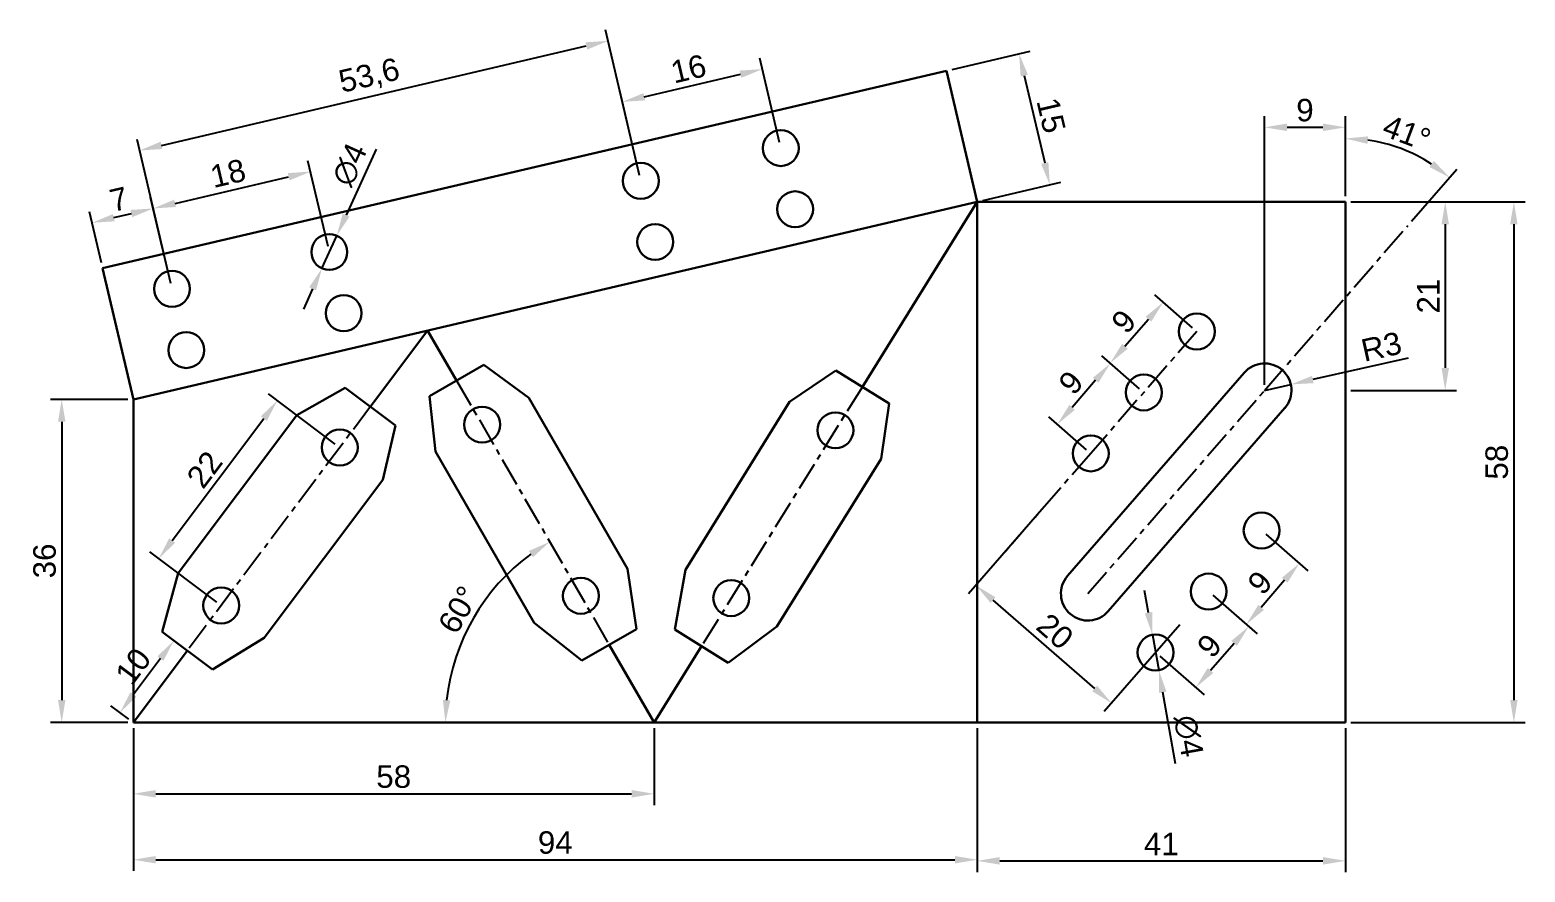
# Model space of a CAD drawing. Header units: millimetres. Extents: x 4 to 856, y 8 to 2347.
# Drawn here: x 175 to 341.6, y 1288.9 to 1382.7 of the extents above; entities that cross this region are included whole.
import ezdxf

# ---------------------------------------------------------------- set-up
doc = ezdxf.new("R2010")
doc.units = ezdxf.units.MM
doc.header["$LTSCALE"] = 0.5
doc.header["$PDSIZE"] = -10
doc.linetypes.add('CENTER', pattern=[50.8, 31.75, -6.35, 6.35, -6.35])
doc.layers.add('中心线', color=1, linetype='CENTER')
doc.layers.add('尺寸线', color=5, linetype='Continuous')
doc.layers.add('可见的轮廓线', color=3, linetype='Continuous', lineweight=30)
doc.styles.get("Standard").update_dxf_attribs({"font": 'arial.ttf'})
doc.dimstyles.new('ISO-25', dxfattribs={"dimtxt": 2.5, "dimasz": 2.5, "dimexe": 1.25, "dimexo": 0.625, "dimtad": 1, "dimdec": 1, "dimtxsty": 'Standard', "dimcen": 2.5, "dimadec": 0, "dimazin": 0, "dimtfac": 1, "dimtdec": 1, "dimtmove": 0, "dimatfit": 3, "dimfxl": 1, "dimarcsym": 0})

# ---------------------------------------------------------------- blocks, each defined once
blk = doc.blocks.new('*D98')
at = {"layer": 'Defpoints', "color": 0, "ltscale": 0.2, "transparency": 16777216}
for p in [(329.66, 1368.6), (321.54, 1363.53), (328.51, 1360.91), (312.54, 1342.53), (321.54, 1305.53)]:
    blk.add_point(p, dxfattribs=at)
at = {"layer": '尺寸线', "color": 0, "lineweight": -2, "ltscale": 0.2, "transparency": 16777216}
for p, q in [((321.54, 1364.16), (321.54, 1371.83)), ((328.92, 1361.38), (333.97, 1367.18))]:
    blk.add_line(p, q, dxfattribs=at)
blk.add_arc((321.54, 1352.89), 17.69, 57.1028, 81.8972, dxfattribs=at)
at = {"layer": '尺寸线', "color": 0, "ltscale": 0.2, "transparency": 16777216}
for points in [[(324, 1369.99), (324.06, 1370.82), (321.54, 1370.58)], [(331.4, 1368.08), (330.9, 1367.41), (333.15, 1366.24)]]:
    blk.add_solid(points, dxfattribs=at)
at = {"layer": '尺寸线', "color": 0, "ltscale": 0.2, "transparency": 16777216, "insert": (328.39, 1371.22), "char_height": 2.5, "attachment_point": 5, "rotation": 339.5}
blk.add_mtext('41°', dxfattribs=at)
blk = doc.blocks.new('*D99')
at = {"layer": 'Defpoints', "color": 0, "ltscale": 0.2, "transparency": 16777216}
for p in [(222.54, 1343.64), (226.74, 1320.47), (239.54, 1314.19), (186.54, 1305.53), (280.54, 1305.53)]:
    blk.add_point(p, dxfattribs=at)
at = {"layer": '尺寸线', "color": 0, "lineweight": -2, "ltscale": 0.2, "transparency": 16777216}
blk.add_arc((244.54, 1305.53), 23.24, 126.1674, 173.8326, dxfattribs=at)
at = {"layer": '尺寸线', "color": 0, "ltscale": 0.2, "transparency": 16777216}
for points in [[(230.6, 1324.64), (231.05, 1323.94), (232.92, 1325.66)], [(221.85, 1308.01), (221.02, 1308.05), (221.3, 1305.53)]]:
    blk.add_solid(points, dxfattribs=at)
at = {"layer": '尺寸线', "color": 0, "ltscale": 0.2, "transparency": 16777216, "insert": (222.77, 1318.1), "char_height": 2.5, "attachment_point": 5, "rotation": 60}
blk.add_mtext('60°', dxfattribs=at)
blk = doc.blocks.new('*D101')
at = {"layer": 'Defpoints', "color": 0, "ltscale": 0.2, "transparency": 16777216}
for p in [(202.58, 1341.39), (209.53, 1336.17), (196.33, 1318.57)]:
    blk.add_point(p, dxfattribs=at)
at = {"layer": '尺寸线', "color": 0, "lineweight": -2, "ltscale": 0.2, "transparency": 16777216}
for p, q in [((209.03, 1336.54), (201.58, 1342.14)), ((190.87, 1325.8), (201.08, 1339.39)), ((195.83, 1318.95), (188.37, 1324.55))]:
    blk.add_line(p, q, dxfattribs=at)
at = {"layer": '尺寸线', "color": 0, "ltscale": 0.2, "transparency": 16777216}
for points in [[(200.74, 1339.64), (201.41, 1339.14), (202.58, 1341.39)], [(190.54, 1326.05), (191.2, 1325.55), (189.37, 1323.8)]]:
    blk.add_solid(points, dxfattribs=at)
at = {"layer": '尺寸线', "color": 0, "ltscale": 0.2, "transparency": 16777216, "insert": (194.47, 1333.72), "char_height": 2.5, "attachment_point": 5, "rotation": 53.1046}
blk.add_mtext('22', dxfattribs=at)
blk = doc.blocks.new('*D102')
at = {"layer": 'Defpoints', "color": 0, "ltscale": 0.2, "transparency": 16777216}
for p in [(186.54, 1305.53), (244.54, 1305.53), (244.54, 1297.59)]:
    blk.add_point(p, dxfattribs=at)
at = {"layer": '尺寸线', "color": 0, "lineweight": -2, "ltscale": 0.2, "transparency": 16777216}
for p, q in [((186.54, 1304.91), (186.54, 1296.34)), ((244.54, 1304.91), (244.54, 1296.34)), ((189.04, 1297.59), (242.04, 1297.59))]:
    blk.add_line(p, q, dxfattribs=at)
at = {"layer": '尺寸线', "color": 0, "ltscale": 0.2, "transparency": 16777216}
for points in [[(189.04, 1298.01), (189.04, 1297.17), (186.54, 1297.59)], [(242.04, 1298.01), (242.04, 1297.17), (244.54, 1297.59)]]:
    blk.add_solid(points, dxfattribs=at)
at = {"layer": '尺寸线', "color": 0, "ltscale": 0.2, "transparency": 16777216, "insert": (215.54, 1299.49), "char_height": 2.5, "attachment_point": 5}
blk.add_mtext('58', dxfattribs=at)
blk = doc.blocks.new('*D103')
at = {"layer": 'Defpoints', "color": 0, "ltscale": 0.2, "transparency": 16777216}
for p in [(186.54, 1305.53), (280.54, 1305.53), (280.54, 1290.25)]:
    blk.add_point(p, dxfattribs=at)
at = {"layer": '尺寸线', "color": 0, "lineweight": -2, "ltscale": 0.2, "transparency": 16777216}
for p, q in [((186.54, 1304.91), (186.54, 1289)), ((280.54, 1304.91), (280.54, 1289)), ((189.04, 1290.25), (278.04, 1290.25))]:
    blk.add_line(p, q, dxfattribs=at)
at = {"layer": '尺寸线', "color": 0, "ltscale": 0.2, "transparency": 16777216}
for points in [[(189.04, 1290.66), (189.04, 1289.83), (186.54, 1290.25)], [(278.04, 1290.66), (278.04, 1289.83), (280.54, 1290.25)]]:
    blk.add_solid(points, dxfattribs=at)
at = {"layer": '尺寸线', "color": 0, "ltscale": 0.2, "transparency": 16777216, "insert": (233.54, 1292.15), "char_height": 2.5, "attachment_point": 5}
blk.add_mtext('94', dxfattribs=at)
blk = doc.blocks.new('*D104')
at = {"layer": 'Defpoints', "color": 0, "ltscale": 0.2, "transparency": 16777216}
for p in [(280.54, 1305.53), (321.54, 1305.53), (321.54, 1290.12)]:
    blk.add_point(p, dxfattribs=at)
at = {"layer": '尺寸线', "color": 0, "lineweight": -2, "ltscale": 0.2, "transparency": 16777216}
for p, q in [((280.54, 1304.91), (280.54, 1288.87)), ((321.54, 1304.91), (321.54, 1288.87)), ((283.04, 1290.12), (319.04, 1290.12))]:
    blk.add_line(p, q, dxfattribs=at)
at = {"layer": '尺寸线', "color": 0, "ltscale": 0.2, "transparency": 16777216}
for points in [[(283.04, 1290.54), (283.04, 1289.7), (280.54, 1290.12)], [(319.04, 1290.54), (319.04, 1289.7), (321.54, 1290.12)]]:
    blk.add_solid(points, dxfattribs=at)
at = {"layer": '尺寸线', "color": 0, "ltscale": 0.2, "transparency": 16777216, "insert": (301.04, 1292), "char_height": 2.5, "attachment_point": 5}
blk.add_mtext('41', dxfattribs=at)
blk = doc.blocks.new('*D105')
at = {"layer": 'Defpoints', "color": 0, "ltscale": 0.2, "transparency": 16777216}
for p in [(288.41, 1330.02), (303.5, 1316.9), (295.5, 1307.69)]:
    blk.add_point(p, dxfattribs=at)
at = {"layer": '尺寸线', "color": 0, "lineweight": -2, "ltscale": 0.2, "transparency": 16777216}
for p, q in [((288, 1329.55), (279.58, 1319.87)), ((282.29, 1319.17), (293.61, 1309.33)), ((303.09, 1316.43), (294.68, 1306.75))]:
    blk.add_line(p, q, dxfattribs=at)
at = {"layer": '尺寸线', "color": 0, "ltscale": 0.2, "transparency": 16777216}
for points in [[(282.56, 1319.48), (282.02, 1318.86), (280.4, 1320.81)], [(293.88, 1309.64), (293.34, 1309.01), (295.5, 1307.69)]]:
    blk.add_solid(points, dxfattribs=at)
at = {"layer": '尺寸线', "color": 0, "ltscale": 0.2, "transparency": 16777216, "insert": (289.2, 1315.68), "char_height": 2.5, "attachment_point": 5, "rotation": 319}
blk.add_mtext('20', dxfattribs=at)
blk = doc.blocks.new('*D106')
at = {"layer": 'Defpoints', "color": 0, "ltscale": 0.2, "transparency": 16777216}
for p in [(299.09, 1342.3), (289.46, 1338.75), (293.18, 1335.51)]:
    blk.add_point(p, dxfattribs=at)
at = {"layer": '尺寸线', "color": 0, "lineweight": -2, "ltscale": 0.2, "transparency": 16777216}
for p, q in [((298.61, 1342.71), (294.42, 1346.36)), ((293.72, 1343.65), (291.1, 1340.63)), ((292.71, 1335.92), (288.52, 1339.57))]:
    blk.add_line(p, q, dxfattribs=at)
at = {"layer": '尺寸线', "color": 0, "ltscale": 0.2, "transparency": 16777216}
for points in [[(293.41, 1343.92), (294.04, 1343.38), (295.36, 1345.54)], [(290.79, 1340.91), (291.41, 1340.36), (289.46, 1338.75)]]:
    blk.add_solid(points, dxfattribs=at)
at = {"layer": '尺寸线', "color": 0, "ltscale": 0.2, "transparency": 16777216, "insert": (290.98, 1343.39), "char_height": 2.5, "attachment_point": 5, "rotation": 49}
blk.add_mtext('9', dxfattribs=at)
blk = doc.blocks.new('*D107')
at = {"layer": 'Defpoints', "color": 0, "ltscale": 0.2, "transparency": 16777216}
for p in [(301.25, 1352.35), (304.99, 1349.09), (299.09, 1342.3)]:
    blk.add_point(p, dxfattribs=at)
at = {"layer": '尺寸线', "color": 0, "lineweight": -2, "ltscale": 0.2, "transparency": 16777216}
for p, q in [((304.52, 1349.5), (300.31, 1353.17)), ((296.98, 1347.44), (299.61, 1350.46)), ((298.61, 1342.71), (294.4, 1346.38))]:
    blk.add_line(p, q, dxfattribs=at)
at = {"layer": '尺寸线', "color": 0, "ltscale": 0.2, "transparency": 16777216}
for points in [[(299.29, 1350.73), (299.92, 1350.19), (301.25, 1352.35)], [(296.67, 1347.72), (297.3, 1347.17), (295.34, 1345.56)]]:
    blk.add_solid(points, dxfattribs=at)
at = {"layer": '尺寸线', "color": 0, "ltscale": 0.2, "transparency": 16777216, "insert": (296.86, 1350.2), "char_height": 2.5, "attachment_point": 5, "rotation": 49}
blk.add_mtext('9', dxfattribs=at)
blk = doc.blocks.new('*D108')
at = {"layer": 'Defpoints', "color": 0, "ltscale": 0.2, "transparency": 16777216}
for p in [(312.21, 1326.92), (306.31, 1320.12), (310.51, 1316.47)]:
    blk.add_point(p, dxfattribs=at)
at = {"layer": '尺寸线', "color": 0, "lineweight": -2, "ltscale": 0.2, "transparency": 16777216}
for p, q in [((312.68, 1326.51), (317.36, 1322.44)), ((314.77, 1321.38), (312.15, 1318.36)), ((306.78, 1319.71), (311.45, 1315.65))]:
    blk.add_line(p, q, dxfattribs=at)
at = {"layer": '尺寸线', "color": 0, "ltscale": 0.2, "transparency": 16777216}
for points in [[(314.46, 1321.65), (315.09, 1321.1), (316.42, 1323.26)], [(311.84, 1318.63), (312.47, 1318.08), (310.51, 1316.47)]]:
    blk.add_solid(points, dxfattribs=at)
at = {"layer": '尺寸线', "color": 0, "ltscale": 0.2, "transparency": 16777216, "insert": (312.03, 1321.11), "char_height": 2.5, "attachment_point": 5, "rotation": 49}
blk.add_mtext('9', dxfattribs=at)
blk = doc.blocks.new('*D109')
at = {"layer": 'Defpoints', "color": 0, "ltscale": 0.2, "transparency": 16777216}
for p in [(306.31, 1320.12), (300.4, 1313.33), (304.88, 1309.44)]:
    blk.add_point(p, dxfattribs=at)
at = {"layer": '尺寸线', "color": 0, "lineweight": -2, "ltscale": 0.2, "transparency": 16777216}
for p, q in [((306.78, 1319.71), (311.73, 1315.41)), ((309.14, 1314.35), (306.52, 1311.33)), ((300.88, 1312.92), (305.82, 1308.62))]:
    blk.add_line(p, q, dxfattribs=at)
at = {"layer": '尺寸线', "color": 0, "ltscale": 0.2, "transparency": 16777216}
for points in [[(308.83, 1314.62), (309.46, 1314.07), (310.78, 1316.23)], [(306.2, 1311.6), (306.83, 1311.05), (304.88, 1309.44)]]:
    blk.add_solid(points, dxfattribs=at)
at = {"layer": '尺寸线', "color": 0, "ltscale": 0.2, "transparency": 16777216, "insert": (306.4, 1314.08), "char_height": 2.5, "attachment_point": 5, "rotation": 49}
blk.add_mtext('9', dxfattribs=at)
blk = doc.blocks.new('*D110')
at = {"layer": 'Defpoints', "color": 0, "ltscale": 0.2, "transparency": 16777216}
for p in [(277.12, 1378.14), (288.62, 1365.43), (280.54, 1363.53)]:
    blk.add_point(p, dxfattribs=at)
at = {"layer": '尺寸线', "color": 0, "lineweight": -2, "ltscale": 0.2, "transparency": 16777216}
for p, q in [((277.73, 1378.28), (286.42, 1380.32)), ((285.77, 1377.6), (288.05, 1367.86)), ((281.15, 1363.68), (289.84, 1365.71))]:
    blk.add_line(p, q, dxfattribs=at)
at = {"layer": '尺寸线', "color": 0, "ltscale": 0.2, "transparency": 16777216}
for points in [[(286.18, 1377.69), (285.37, 1377.5), (285.2, 1380.03)], [(288.46, 1367.95), (287.65, 1367.76), (288.62, 1365.43)]]:
    blk.add_solid(points, dxfattribs=at)
at = {"layer": '尺寸线', "color": 0, "ltscale": 0.2, "transparency": 16777216, "insert": (288.76, 1373.16), "char_height": 2.5, "attachment_point": 5, "rotation": 283.1726}
blk.add_mtext('15', dxfattribs=at)
blk = doc.blocks.new('*D111')
at = {"layer": 'Defpoints', "color": 0, "ltscale": 0.2, "transparency": 16777216}
for p in [(256.6, 1378.31), (258.65, 1369.52), (243.07, 1365.87)]:
    blk.add_point(p, dxfattribs=at)
at = {"layer": '尺寸线', "color": 0, "lineweight": -2, "ltscale": 0.2, "transparency": 16777216}
for p, q in [((258.51, 1370.13), (256.31, 1379.53)), ((243.45, 1375.24), (254.16, 1377.74)), ((242.93, 1366.48), (240.73, 1375.88))]:
    blk.add_line(p, q, dxfattribs=at)
at = {"layer": '尺寸线', "color": 0, "ltscale": 0.2, "transparency": 16777216}
for points in [[(254.07, 1378.15), (254.26, 1377.34), (256.6, 1378.31)], [(243.36, 1375.64), (243.55, 1374.83), (241.02, 1374.67)]]:
    blk.add_solid(points, dxfattribs=at)
at = {"layer": '尺寸线', "color": 0, "ltscale": 0.2, "transparency": 16777216, "insert": (248.37, 1378.34), "char_height": 2.5, "attachment_point": 5, "rotation": 13.1726}
blk.add_mtext('16', dxfattribs=at)
blk = doc.blocks.new('*D112')
at = {"layer": 'Defpoints', "color": 0, "ltscale": 0.2, "transparency": 16777216}
for p in [(206.28, 1366.9), (208.37, 1357.94), (190.85, 1353.84)]:
    blk.add_point(p, dxfattribs=at)
at = {"layer": '尺寸线', "color": 0, "lineweight": -2, "ltscale": 0.2, "transparency": 16777216}
for p, q in [((208.23, 1358.55), (205.99, 1368.11)), ((191.19, 1363.36), (203.84, 1366.33)), ((190.7, 1354.45), (188.47, 1364.01))]:
    blk.add_line(p, q, dxfattribs=at)
at = {"layer": '尺寸线', "color": 0, "ltscale": 0.2, "transparency": 16777216}
for points in [[(203.75, 1366.73), (203.94, 1365.92), (206.28, 1366.9)], [(191.09, 1363.77), (191.28, 1362.96), (188.75, 1362.79)]]:
    blk.add_solid(points, dxfattribs=at)
at = {"layer": '尺寸线', "color": 0, "ltscale": 0.2, "transparency": 16777216, "insert": (197.08, 1366.7), "char_height": 2.5, "attachment_point": 5, "rotation": 13.1726}
blk.add_mtext('18', dxfattribs=at)
blk = doc.blocks.new('*D113')
at = {"layer": 'Defpoints', "color": 0, "ltscale": 0.2, "transparency": 16777216}
for p in [(188.75, 1362.79), (189.94, 1357.73), (183.12, 1356.14)]:
    blk.add_point(p, dxfattribs=at)
at = {"layer": '尺寸线', "color": 0, "lineweight": -2, "ltscale": 0.2, "transparency": 16777216}
for p, q in [((189.79, 1358.34), (188.47, 1364.01)), ((182.98, 1356.75), (181.65, 1362.42)), ((184.37, 1361.77), (186.32, 1362.22))]:
    blk.add_line(p, q, dxfattribs=at)
at = {"layer": '尺寸线', "color": 0, "ltscale": 0.2, "transparency": 16777216}
for points in [[(186.22, 1362.63), (186.41, 1361.82), (188.75, 1362.79)], [(184.27, 1362.17), (184.46, 1361.36), (181.94, 1361.2)]]:
    blk.add_solid(points, dxfattribs=at)
at = {"layer": '尺寸线', "color": 0, "ltscale": 0.2, "transparency": 16777216, "insert": (184.92, 1363.82), "char_height": 2.5, "attachment_point": 5, "rotation": 13.1726}
blk.add_mtext('7', dxfattribs=at)
blk = doc.blocks.new('*D114')
at = {"layer": 'Defpoints', "color": 0, "ltscale": 0.2, "transparency": 16777216}
for p in [(209.2, 1359.76), (207.55, 1356.12)]:
    blk.add_point(p, dxfattribs=at)
at = {"layer": '尺寸线', "color": 0, "lineweight": -2, "ltscale": 0.2, "transparency": 16777216}
for p, q in [((213.59, 1369.41), (210.24, 1362.04)), ((207.55, 1356.12), (209.2, 1359.76)), ((206.51, 1353.84), (205.48, 1351.57))]:
    blk.add_line(p, q, dxfattribs=at)
at = {"layer": '尺寸线', "color": 0, "ltscale": 0.2, "transparency": 16777216}
for points in [[(209.86, 1362.21), (210.61, 1361.87), (209.2, 1359.76)], [(206.13, 1354.02), (206.89, 1353.67), (207.55, 1356.12)]]:
    blk.add_solid(points, dxfattribs=at)
at = {"layer": '尺寸线', "color": 0, "ltscale": 0.2, "transparency": 16777216, "insert": (210.63, 1367.68), "char_height": 2.5, "attachment_point": 5, "rotation": 65.5634}
blk.add_mtext('∅4', dxfattribs=at)
blk = doc.blocks.new('*D115')
at = {"layer": 'Defpoints', "color": 0, "ltscale": 0.2, "transparency": 16777216}
for p in [(300.05, 1315.3), (300.76, 1311.36)]:
    blk.add_point(p, dxfattribs=at)
at = {"layer": '尺寸线', "color": 0, "lineweight": -2, "ltscale": 0.2, "transparency": 16777216}
for p, q in [((299.61, 1317.76), (299.17, 1320.22)), ((300.05, 1315.3), (300.76, 1311.36)), ((302.63, 1300.93), (301.2, 1308.9))]:
    blk.add_line(p, q, dxfattribs=at)
at = {"layer": '尺寸线', "color": 0, "ltscale": 0.2, "transparency": 16777216}
for points in [[(300.02, 1317.83), (299.2, 1317.69), (300.05, 1315.3)], [(301.61, 1308.98), (300.79, 1308.83), (300.76, 1311.36)]]:
    blk.add_solid(points, dxfattribs=at)
at = {"layer": '尺寸线', "color": 0, "ltscale": 0.2, "transparency": 16777216, "insert": (304.07, 1304.03), "char_height": 2.5, "attachment_point": 5, "rotation": 280.1593}
blk.add_mtext('∅4', dxfattribs=at)
blk = doc.blocks.new('*D116')
at = {"layer": 'Defpoints', "color": 0, "ltscale": 0.2, "transparency": 16777216}
for p in [(312.54, 1342.53), (315.47, 1343.19)]:
    blk.add_point(p, dxfattribs=at)
at = {"layer": '尺寸线', "color": 0, "lineweight": -2, "ltscale": 0.2, "transparency": 16777216}
for p, q in [((328.54, 1346.11), (317.91, 1343.73)), ((312.54, 1342.53), (315.47, 1343.19))]:
    blk.add_line(p, q, dxfattribs=at)
at = {"layer": '尺寸线', "color": 0, "ltscale": 0.2, "transparency": 16777216}
blk.add_solid([(317.82, 1344.14), (318, 1343.33), (315.47, 1343.19)], dxfattribs=at)
at = {"layer": '尺寸线', "color": 0, "ltscale": 0.2, "transparency": 16777216, "insert": (325.55, 1347.39), "char_height": 2.5, "attachment_point": 5, "rotation": 12.5874}
blk.add_mtext('R3', dxfattribs=at)
blk = doc.blocks.new('*D117')
at = {"layer": 'Defpoints', "color": 0, "ltscale": 0.2, "transparency": 16777216}
for p in [(321.54, 1363.53), (321.54, 1342.53), (332.66, 1342.53)]:
    blk.add_point(p, dxfattribs=at)
at = {"layer": '尺寸线', "color": 0, "lineweight": -2, "ltscale": 0.2, "transparency": 16777216}
for p, q in [((322.16, 1363.53), (333.91, 1363.53)), ((332.66, 1361.03), (332.66, 1345.03)), ((322.16, 1342.53), (333.91, 1342.53))]:
    blk.add_line(p, q, dxfattribs=at)
at = {"layer": '尺寸线', "color": 0, "ltscale": 0.2, "transparency": 16777216}
for points in [[(332.25, 1361.03), (333.08, 1361.03), (332.66, 1363.53)], [(332.25, 1345.03), (333.08, 1345.03), (332.66, 1342.53)]]:
    blk.add_solid(points, dxfattribs=at)
at = {"layer": '尺寸线', "color": 0, "ltscale": 0.2, "transparency": 16777216, "insert": (330.78, 1353.03), "char_height": 2.5, "attachment_point": 5, "rotation": 90}
blk.add_mtext('21', dxfattribs=at)
blk = doc.blocks.new('*D118')
at = {"layer": 'Defpoints', "color": 0, "ltscale": 0.2, "transparency": 16777216}
for p in [(321.54, 1363.53), (321.54, 1305.53), (340.31, 1305.53)]:
    blk.add_point(p, dxfattribs=at)
at = {"layer": '尺寸线', "color": 0, "lineweight": -2, "ltscale": 0.2, "transparency": 16777216}
for p, q in [((322.16, 1363.53), (341.56, 1363.53)), ((340.31, 1361.03), (340.31, 1308.03)), ((322.16, 1305.53), (341.56, 1305.53))]:
    blk.add_line(p, q, dxfattribs=at)
at = {"layer": '尺寸线', "color": 0, "ltscale": 0.2, "transparency": 16777216}
for points in [[(339.89, 1361.03), (340.72, 1361.03), (340.31, 1363.53)], [(339.89, 1308.03), (340.72, 1308.03), (340.31, 1305.53)]]:
    blk.add_solid(points, dxfattribs=at)
at = {"layer": '尺寸线', "color": 0, "ltscale": 0.2, "transparency": 16777216, "insert": (338.41, 1334.53), "char_height": 2.5, "attachment_point": 5, "rotation": 90}
blk.add_mtext('58', dxfattribs=at)
blk = doc.blocks.new('*D119')
at = {"layer": 'Defpoints', "color": 0, "ltscale": 0.2, "transparency": 16777216}
for p in [(321.54, 1371.83), (321.54, 1363.53), (312.54, 1342.53)]:
    blk.add_point(p, dxfattribs=at)
at = {"layer": '尺寸线', "color": 0, "lineweight": -2, "ltscale": 0.2, "transparency": 16777216}
for p, q in [((312.54, 1343.16), (312.54, 1373.08)), ((321.54, 1364.16), (321.54, 1373.08)), ((315.04, 1371.83), (319.04, 1371.83))]:
    blk.add_line(p, q, dxfattribs=at)
at = {"layer": '尺寸线', "color": 0, "ltscale": 0.2, "transparency": 16777216}
for points in [[(315.04, 1372.25), (315.04, 1371.41), (312.54, 1371.83)], [(319.04, 1372.25), (319.04, 1371.41), (321.54, 1371.83)]]:
    blk.add_solid(points, dxfattribs=at)
at = {"layer": '尺寸线', "color": 0, "ltscale": 0.2, "transparency": 16777216, "insert": (317.04, 1373.73), "char_height": 2.5, "attachment_point": 5}
blk.add_mtext('9', dxfattribs=at)
blk = doc.blocks.new('*D120')
at = {"layer": 'Defpoints', "color": 0, "ltscale": 0.2, "transparency": 16777216}
for p in [(239.43, 1381.46), (243.03, 1366.05), (190.85, 1353.84)]:
    blk.add_point(p, dxfattribs=at)
at = {"layer": '尺寸线', "color": 0, "lineweight": -2, "ltscale": 0.2, "transparency": 16777216}
for p, q in [((242.89, 1366.66), (239.14, 1382.68)), ((189.67, 1369.82), (236.99, 1380.89)), ((190.7, 1354.45), (186.96, 1370.47))]:
    blk.add_line(p, q, dxfattribs=at)
at = {"layer": '尺寸线', "color": 0, "ltscale": 0.2, "transparency": 16777216}
for points in [[(236.9, 1381.3), (237.09, 1380.49), (239.43, 1381.46)], [(189.58, 1370.23), (189.77, 1369.41), (187.24, 1369.25)]]:
    blk.add_solid(points, dxfattribs=at)
at = {"layer": '尺寸线', "color": 0, "ltscale": 0.2, "transparency": 16777216, "insert": (212.85, 1377.43), "char_height": 2.5, "attachment_point": 5, "rotation": 13.1726}
blk.add_mtext('53,6', dxfattribs=at)
blk = doc.blocks.new('*D121')
at = {"layer": 'Defpoints', "color": 0, "ltscale": 0.2, "transparency": 16777216}
for p in [(186.54, 1341.53), (178.56, 1305.53), (186.54, 1305.53)]:
    blk.add_point(p, dxfattribs=at)
at = {"layer": '尺寸线', "color": 0, "lineweight": -2, "ltscale": 0.2, "transparency": 16777216}
for p, q in [((185.91, 1341.53), (177.31, 1341.53)), ((178.56, 1339.03), (178.56, 1308.03)), ((185.91, 1305.53), (177.31, 1305.53))]:
    blk.add_line(p, q, dxfattribs=at)
at = {"layer": '尺寸线', "color": 0, "ltscale": 0.2, "transparency": 16777216}
for points in [[(178.15, 1339.03), (178.98, 1339.03), (178.56, 1341.53)], [(178.15, 1308.03), (178.98, 1308.03), (178.56, 1305.53)]]:
    blk.add_solid(points, dxfattribs=at)
at = {"layer": '尺寸线', "color": 0, "ltscale": 0.2, "transparency": 16777216, "insert": (176.66, 1323.53), "char_height": 2.5, "attachment_point": 5, "rotation": 90}
blk.add_mtext('36', dxfattribs=at)
blk = doc.blocks.new('*D122')
at = {"layer": 'Defpoints', "color": 0, "ltscale": 0.2, "transparency": 16777216}
for p in [(192.54, 1313.53), (185.05, 1306.65), (186.54, 1305.53)]:
    blk.add_point(p, dxfattribs=at)
at = {"layer": '尺寸线', "color": 0, "lineweight": -2, "ltscale": 0.2, "transparency": 16777216}
for p, q in [((192.04, 1313.91), (190.06, 1315.4)), ((189.55, 1312.65), (186.55, 1308.65)), ((186.04, 1305.91), (184.05, 1307.4))]:
    blk.add_line(p, q, dxfattribs=at)
at = {"layer": '尺寸线', "color": 0, "ltscale": 0.2, "transparency": 16777216}
for points in [[(189.22, 1312.9), (189.89, 1312.4), (191.05, 1314.65)], [(186.22, 1308.9), (186.89, 1308.4), (185.05, 1306.65)]]:
    blk.add_solid(points, dxfattribs=at)
at = {"layer": '尺寸线', "color": 0, "ltscale": 0.2, "transparency": 16777216, "insert": (186.53, 1311.79), "char_height": 2.5, "attachment_point": 5, "rotation": 53.1046}
blk.add_mtext('10', dxfattribs=at)

msp = doc.modelspace()

# ---------------------------------------------------------------- linework, layer by layer
at = {"layer": '中心线', "ltscale": 0.2}
for p, q in [((312.54, 1342.53), (328.51, 1360.91)), ((304.99, 1349.09), (293.18, 1335.51)), ((222.54, 1343.64), (239.54, 1314.19)), ((267.74, 1342.92), (249.81, 1314.03)), ((292.86, 1319.89), (312.54, 1342.53)), ((212.95, 1340.72), (192.54, 1313.53)), ((293.18, 1335.51), (283.64, 1324.53))]:
    msp.add_line(p, q, dxfattribs=at)
at = {"layer": '可见的轮廓线', "ltscale": 0.2}
for p, q in [((183.12, 1356.14), (277.12, 1378.14)), ((277.12, 1378.14), (280.54, 1363.53)), ((189.94, 1357.73), (240.57, 1369.58)), ((186.54, 1341.53), (280.54, 1363.53)), ((280.54, 1363.53), (267.74, 1342.92)), ((321.54, 1363.53), (280.54, 1363.53)), ((280.54, 1363.53), (280.54, 1305.53)), ((321.54, 1363.53), (312.54, 1363.53)), ((321.54, 1305.53), (321.54, 1363.53)), ((183.12, 1356.14), (189.94, 1357.73)), ((183.12, 1356.14), (186.54, 1341.53)), ((219.32, 1349.21), (212.95, 1340.72)), ((219.32, 1349.21), (213.32, 1341.21)), ((222.54, 1343.64), (219.32, 1349.21)), ((225.57, 1345.39), (219.51, 1341.89)), ((230.58, 1341.71), (225.57, 1345.39)), ((264.77, 1344.76), (259.64, 1341.24)), ((270.72, 1341.07), (264.77, 1344.76)), ((290.59, 1321.86), (310.27, 1344.5)), ((210.15, 1342.82), (204.74, 1339.77)), ((215.75, 1338.62), (210.15, 1342.82)), ((186.54, 1305.53), (186.54, 1341.53)), ((219.51, 1341.89), (220.19, 1335.71)), ((230.58, 1341.71), (241.58, 1322.65)), ((259.64, 1341.24), (248.04, 1322.55)), ((269.84, 1334.91), (270.72, 1341.07)), ((204.74, 1339.77), (191.53, 1322.18)), ((314.8, 1340.57), (295.12, 1317.92)), ((214.33, 1332.57), (215.75, 1338.62)), ((220.19, 1335.71), (231.19, 1316.65)), ((269.84, 1334.91), (258.23, 1316.22)), ((214.33, 1332.57), (201.13, 1314.97)), ((242.57, 1315.94), (241.58, 1322.65)), ((248.04, 1322.55), (246.84, 1315.88)), ((191.53, 1322.18), (189.74, 1315.63)), ((231.19, 1316.65), (236.51, 1312.44)), ((242.57, 1315.94), (236.51, 1312.44)), ((242.57, 1315.94), (236.51, 1312.44)), ((242.57, 1315.94), (236.51, 1312.44)), ((252.79, 1312.18), (246.84, 1315.88)), ((252.79, 1312.18), (258.23, 1316.22)), ((195.34, 1311.43), (189.74, 1315.63)), ((195.34, 1311.43), (201.13, 1314.97)), ((244.54, 1305.53), (239.54, 1314.19)), ((244.54, 1305.53), (239.54, 1314.19)), ((244.54, 1305.53), (249.81, 1314.03)), ((249.81, 1314.03), (244.54, 1305.53)), ((186.54, 1305.53), (192.54, 1313.53)), ((192.54, 1313.53), (186.54, 1305.53)), ((186.54, 1305.53), (244.54, 1305.53)), ((186.54, 1305.53), (280.54, 1305.53)), ((280.54, 1305.53), (321.54, 1305.53))]:
    msp.add_line(p, q, dxfattribs=at)
for centre in [(258.65, 1369.52), (243.07, 1365.87), (260.25, 1362.7), (244.67, 1359.06), (208.37, 1357.94), (190.85, 1353.84), (209.97, 1351.13), (304.99, 1349.09), (192.44, 1347.02), (299.09, 1342.3), (225.39, 1338.71), (264.74, 1338.08), (209.53, 1336.17), (293.18, 1335.51), (312.21, 1326.92), (236.39, 1319.65), (253.14, 1319.39), (306.31, 1320.12), (196.33, 1318.57), (300.4, 1313.33)]:
    msp.add_circle(centre, 2, dxfattribs=at)
for centre, start, end in [((312.54, 1342.53), 319, 139), ((292.86, 1319.89), 139, 319)]:
    msp.add_arc(centre, 3, start, end, dxfattribs=at)

# ---------------------------------------------------------------- dimensions: what is measured, and where the dimension line sits
at = {"layer": '尺寸线', "ltscale": 0.2}
for p1, p2, distance, picture, middle in [((190.85, 1353.84), (243.03, 1366.05), 15.83, '*D120', (212.85, 1377.43)), ((243.07, 1365.87), (258.65, 1369.52), 9.03, '*D111', (248.37, 1378.34)), ((277.12, 1378.14), (280.54, 1363.53), 8.3, '*D110', (288.76, 1373.16)), ((190.85, 1353.84), (208.37, 1357.94), 9.2, '*D112', (197.08, 1366.7)), ((183.12, 1356.14), (189.94, 1357.73), 5.2, '*D113', (184.92, 1363.82)), ((299.09, 1342.3), (304.99, 1349.09), 4.96, '*D107', (296.86, 1350.2)), ((299.09, 1342.3), (293.18, 1335.51), -4.93, '*D106', (290.98, 1343.39)), ((186.54, 1341.53), (186.54, 1305.53), -7.98, '*D121', (176.66, 1323.53)), ((196.33, 1318.57), (209.53, 1336.17), 8.7, '*D101', (194.47, 1333.72)), ((288.41, 1330.02), (303.5, 1316.9), -12.2, '*D105', (289.2, 1315.68)), ((312.21, 1326.92), (306.31, 1320.12), 5.57, '*D108', (312.03, 1321.11)), ((306.31, 1320.12), (300.4, 1313.33), 5.93, '*D109', (306.4, 1314.08)), ((192.54, 1313.53), (186.54, 1305.53), -1.86, '*D122', (186.53, 1311.79)), ((186.54, 1305.53), (244.54, 1305.53), -7.94, '*D102', (215.54, 1299.49)), ((186.54, 1305.53), (280.54, 1305.53), -15.29, '*D103', (233.54, 1292.15)), ((280.54, 1305.53), (321.54, 1305.53), -15.41, '*D104', (301.04, 1292))]:
    dim = msp.add_aligned_dim(p1=p1, p2=p2, distance=distance, dimstyle='ISO-25', dxfattribs=at)
    dim.commit()
    dim.dimension.update_dxf_attribs({"geometry": picture, "text_midpoint": middle})
dim = msp.add_linear_dim(base=(321.54, 1371.83), p1=(312.54, 1342.53), p2=(321.54, 1363.53), dimstyle='ISO-25', dxfattribs=at)
dim.commit()
dim.dimension.update_dxf_attribs({"geometry": '*D119', "text_midpoint": (317.04, 1373.73)})
for base, line1, line2, picture, middle in [((329.66, 1368.6), ((321.54, 1305.53), (321.54, 1363.53)), ((312.54, 1342.53), (328.51, 1360.91)), '*D98', (328.39, 1371.22)), ((226.74, 1320.47), ((186.54, 1305.53), (280.54, 1305.53)), ((222.54, 1343.64), (239.54, 1314.19)), '*D99', (222.77, 1318.1))]:
    dim = msp.add_angular_dim_2l(base=base, line1=line1, line2=line2, dimstyle='ISO-25', dxfattribs=at)
    dim.commit()
    dim.dimension.update_dxf_attribs({"geometry": picture, "text_midpoint": middle})
for p1, p2, picture, middle in [((207.55, 1356.12), (209.2, 1359.76), '*D114', (210.63, 1367.68)), ((300.05, 1315.3), (300.76, 1311.36), '*D115', (304.07, 1304.03))]:
    dim = msp.add_diameter_dim_2p(p1=p1, p2=p2, dimstyle='ISO-25', dxfattribs=at)
    dim.commit()
    dim.dimension.update_dxf_attribs({"geometry": picture, "text_midpoint": middle})
for base, p2, picture, middle in [((332.66, 1342.53), (321.54, 1342.53), '*D117', (330.78, 1353.03)), ((340.31, 1305.53), (321.54, 1305.53), '*D118', (338.41, 1334.53))]:
    dim = msp.add_linear_dim(base=base, p1=(321.54, 1363.53), p2=p2, angle=90, dimstyle='ISO-25', dxfattribs=at)
    dim.commit()
    dim.dimension.update_dxf_attribs({"geometry": picture, "text_midpoint": middle})
dim = msp.add_radius_dim(center=(312.54, 1342.53), mpoint=(315.47, 1343.19), dimstyle='ISO-25', dxfattribs=at)
dim.commit()
dim.dimension.update_dxf_attribs({"geometry": '*D116', "text_midpoint": (325.96, 1345.53), "dimtype": 164})

doc.saveas('drawing.dxf')
